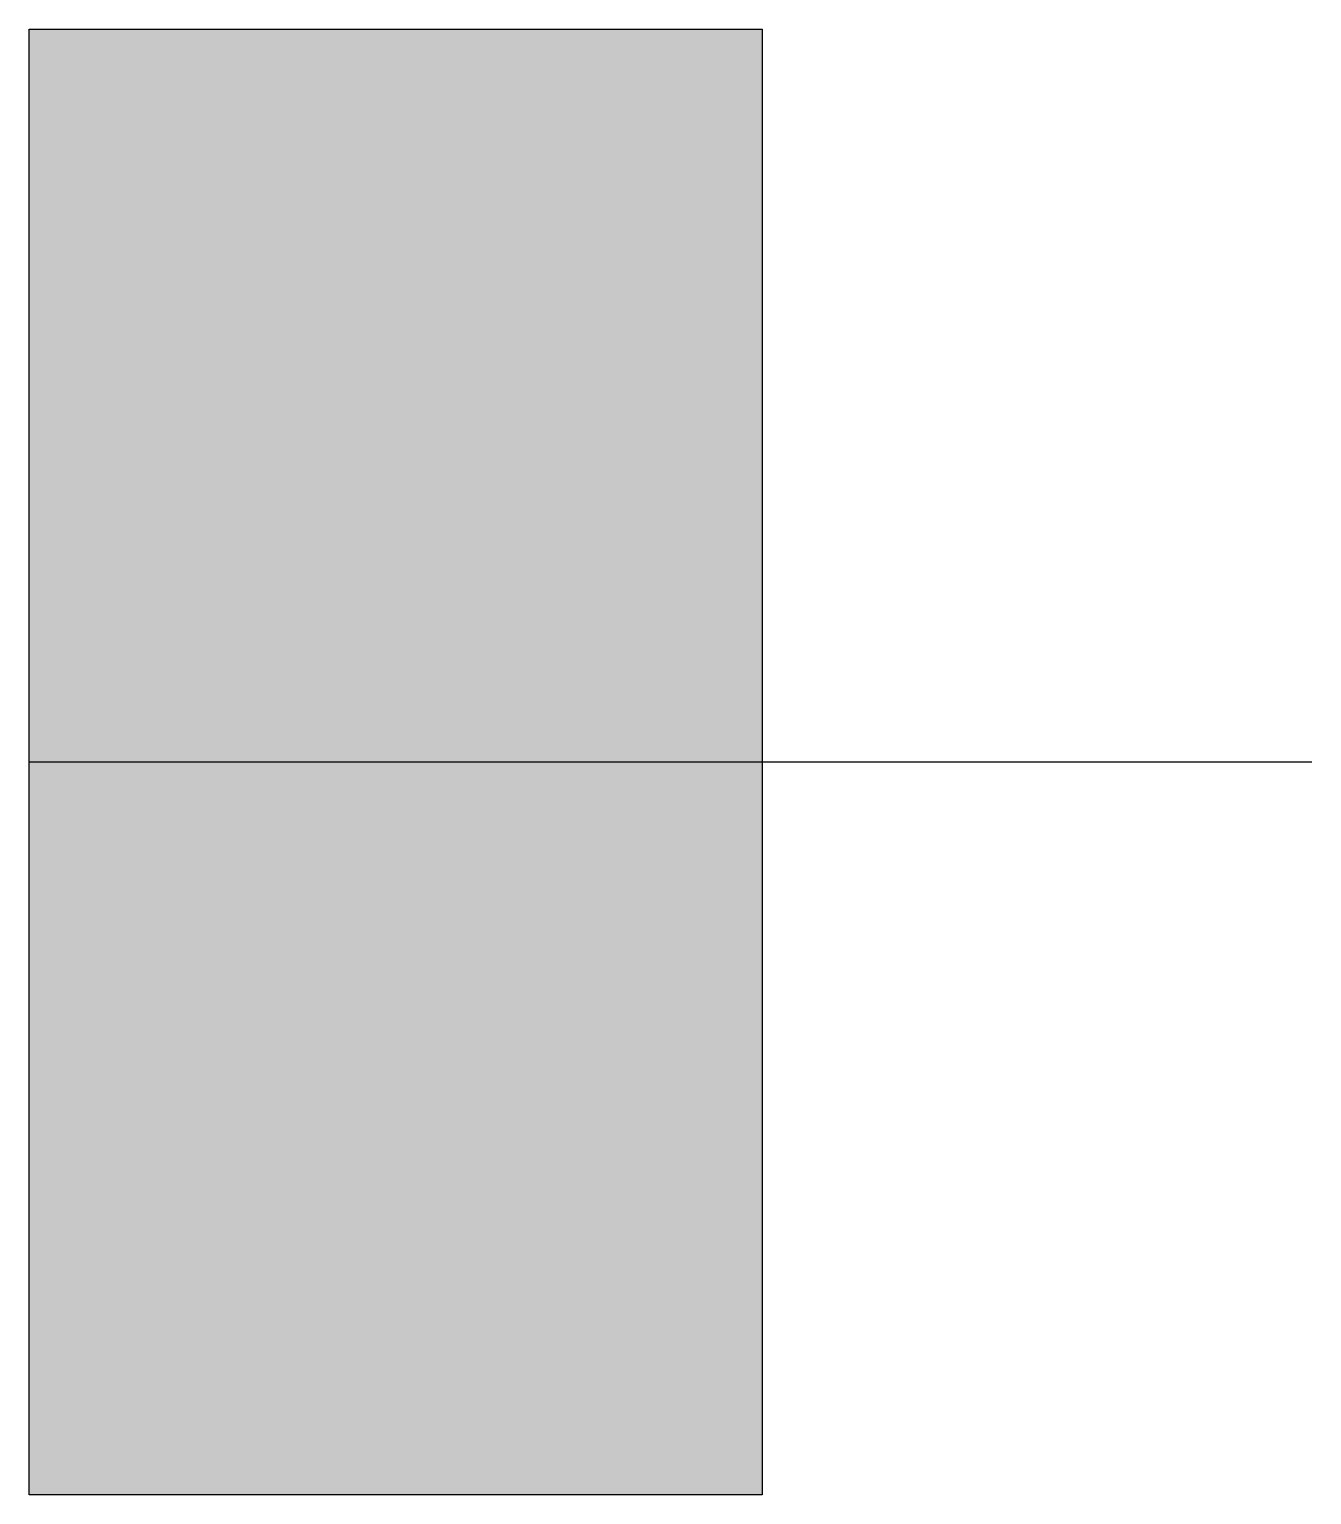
# Model space of a CAD drawing. Extents: x -1.75 to 1.75, y -2 to 2.
import ezdxf

# ---------------------------------------------------------------- set-up
doc = ezdxf.new("R2010")
doc.units = 0
doc.header["$MEASUREMENT"] = 0

msp = doc.modelspace()

# ---------------------------------------------------------------- hatches: boundary and pattern name
msp.add_hatch(color=256).paths.add_polyline_path([(-1.75, -2), (0.25, -2), (0.25, 2), (-1.75, 2)])

# ---------------------------------------------------------------- linework, layer by layer
msp.add_line((1.75, 0), (-1.75, 0))
at = {"flags": 128}
msp.add_lwpolyline([(0.25, 2), (0.25, -2), (-1.75, -2), (-1.75, 2)], close=True, dxfattribs=at)

doc.saveas('drawing.dxf')
